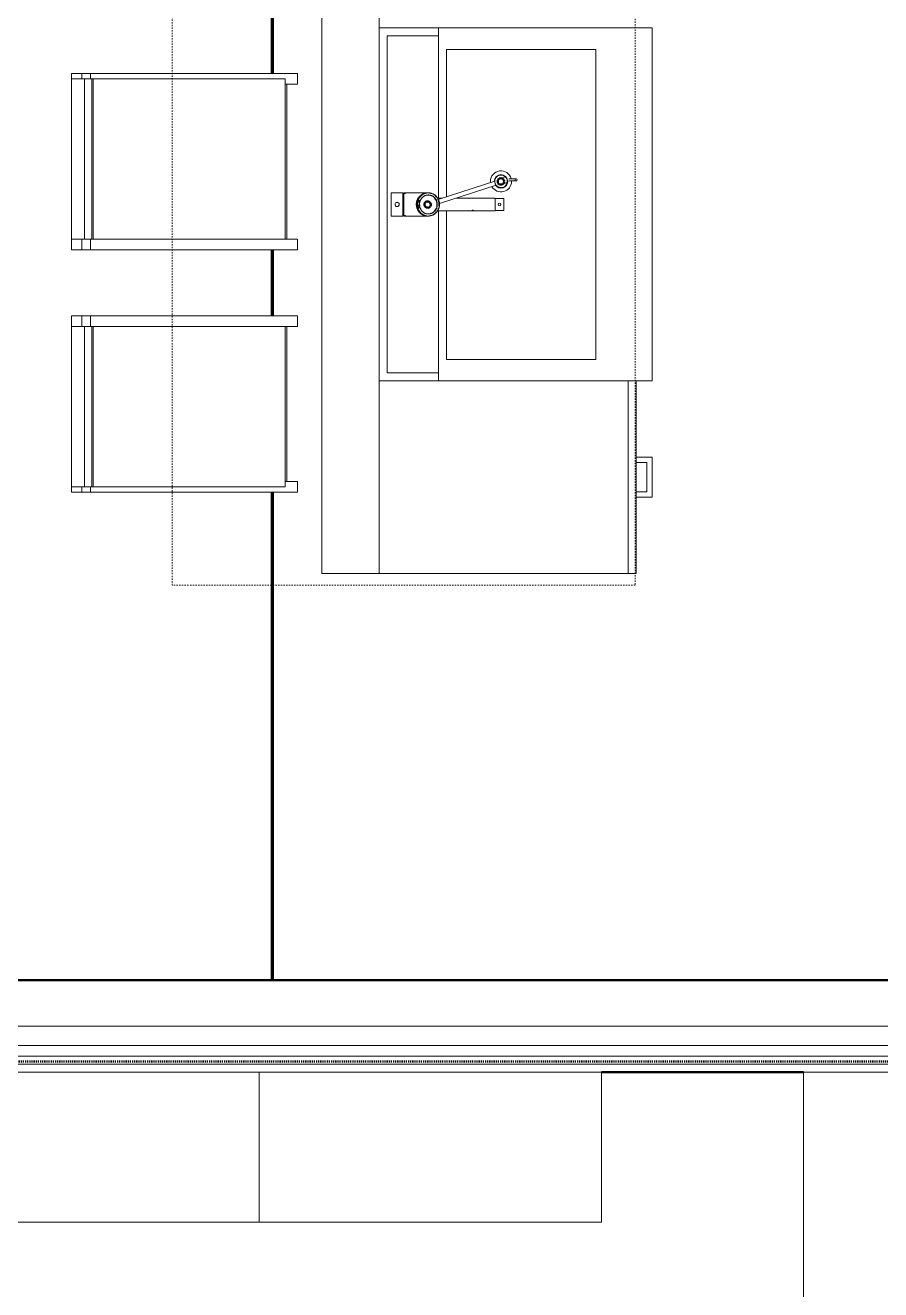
# Model space of a CAD drawing. Header units: inches. Extents: x -4266 to -1814, y 9706 to 12441.
# Drawn here: x -3641.3 to -3561.4, y 9988.8 to 10107 of the extents above; entities that cross this region are included whole.
import ezdxf

# ---------------------------------------------------------------- set-up
doc = ezdxf.new("R2010")
doc.units = ezdxf.units.IN
doc.header["$MEASUREMENT"] = 0
doc.linetypes.add('Dash', pattern=[0.25, 0.125, -0.125])
doc.linetypes.add('Dash 1_16_', pattern=[0.125, 0.0625, -0.0625])
for name, color, linetype, lineweight in [('A-AREA-1', 90, 'Continuous', 70), ('A-GENM-2', 7, 'Continuous', 9), ('A-GENM-3', 250, 'Continuous', 50), ('A-WALL-3', 250, 'Continuous', 50), ('A-WALL-4', 10, 'Continuous', 13), ('C-PROP-LINE-2', 91, 'Dash 1_16_', 50), ('E-ELEC-EQPM-1', 7, 'Continuous', 9), ('I-FURN-1', 7, 'Continuous', 9), ('P-SANR-FIXT-2', 7, 'Continuous', 9), ('Q-CASE-2', 7, 'Continuous', 9), ('Q-CASE-HDLN-1', 7, 'Dash', 9)]:
    doc.layers.add(name, color=color, linetype=linetype, lineweight=lineweight)

msp = doc.modelspace()

# ---------------------------------------------------------------- linework, layer by layer
at = {"layer": 'A-AREA-1'}
for p, q in [((-3618.24874, 10109.9644), (-3618.24874, 10102.4644)), ((-3618.24874, 10085.9644), (-3618.24874, 10079.81208)), ((-3618.24874, 10063.31208), (-3618.24874, 10017.7144))]:
    msp.add_line(p, q, dxfattribs=at)
at = {"layer": 'A-GENM-2'}
for p, q in [((-3597.46084, 10092.38963), (-3602.73349, 10090.67644)), ((-3602.63196, 10090.29547), (-3597.3371, 10092.01587)), ((-3596.88961, 10092.6743), (-3596.47046, 10092.80659)), ((-3596.87322, 10092.62239), (-3596.88961, 10092.6743)), ((-3596.29335, 10092.25754), (-3596.71598, 10092.12416)), ((-3595.46024, 10092.61235), (-3596.12537, 10092.61235)), ((-3596.12537, 10092.4155), (-3595.46024, 10092.4155)), ((-3606.0459, 10091.29707), (-3607.14884, 10091.29707)), ((-3607.14884, 10089.13172), (-3607.14884, 10091.29707)), ((-3606.0459, 10091.29707), (-3606.0459, 10089.13172)), ((-3605.8054, 10091.23802), (-3606.0459, 10091.23802)), ((-3603.70396, 10091.29707), (-3605.96774, 10091.29707)), ((-3605.96774, 10089.13172), (-3605.96774, 10091.29707)), ((-3602.33799, 10090.80495), (-3602.8041, 10090.80495)), ((-3597.40475, 10090.80495), (-3601.07219, 10090.80495)), ((-3598.81203, 10090.80495), (-3599.72916, 10090.80495)), ((-3597.40475, 10090.80495), (-3597.40475, 10090.72583)), ((-3596.61735, 10090.78526), (-3597.40475, 10090.78526)), ((-3596.61735, 10090.78526), (-3596.61735, 10089.64353)), ((-3604.53616, 10090.2144), (-3604.53549, 10090.25003)), ((-3602.85952, 10089.59558), (-3602.83673, 10089.63152)), ((-3602.8041, 10089.62384), (-3597.40475, 10089.62384)), ((-3599.72916, 10089.62384), (-3598.81203, 10089.62384)), ((-3597.40475, 10090.71121), (-3597.40475, 10090.63198)), ((-3597.40475, 10090.61935), (-3597.40475, 10090.50967)), ((-3597.40475, 10090.50037), (-3597.40475, 10090.36724)), ((-3597.40475, 10090.36748), (-3597.40475, 10090.49983)), ((-3597.40475, 10090.36226), (-3597.40475, 10090.06653)), ((-3597.40475, 10090.06665), (-3597.40475, 10090.36215)), ((-3597.40475, 10090.06155), (-3597.40475, 10089.92842)), ((-3597.40475, 10089.92896), (-3597.40475, 10090.06131)), ((-3597.40475, 10089.91912), (-3597.40475, 10089.80944)), ((-3597.40475, 10089.79681), (-3597.40475, 10089.71758)), ((-3597.40475, 10089.64397), (-3597.40475, 10089.62384)), ((-3597.40475, 10089.64353), (-3596.61735, 10089.64353)), ((-3607.14884, 10089.13172), (-3606.0459, 10089.13172)), ((-3606.0459, 10089.19077), (-3605.8054, 10089.19077)), ((-3605.96774, 10089.13172), (-3603.70396, 10089.13172))]:
    msp.add_line(p, q, dxfattribs=at)
at = {"layer": 'A-GENM-2', "flags": 128}
for points in [[(-3604.03342, 10091.24573), (-3604.0744, 10091.23173), (-3604.11478, 10091.2161), (-3604.15451, 10091.19887), (-3604.19352, 10091.18007), (-3604.23175, 10091.15972), (-3604.26913, 10091.13786), (-3604.3056, 10091.11452), (-3604.34112, 10091.08974), (-3604.37561, 10091.06356), (-3604.40903, 10091.03602), (-3604.44132, 10091.00717), (-3604.47244, 10090.97705), (-3604.50232, 10090.9457), (-3604.53093, 10090.91319), (-3604.55821, 10090.87957), (-3604.58412, 10090.84487), (-3604.60863, 10090.80917), (-3604.63169, 10090.77252), (-3604.65327, 10090.73497), (-3604.67333, 10090.69659), (-3604.69184, 10090.65744), (-3604.70876, 10090.61758), (-3604.72408, 10090.57708), (-3604.73777, 10090.536), (-3604.7498, 10090.4944), (-3604.76016, 10090.45235), (-3604.76884, 10090.40992), (-3604.7758, 10090.36718), (-3604.78106, 10090.3242), (-3604.78458, 10090.28104), (-3604.78639, 10090.23777), (-3604.78664, 10090.2144)], [(-3604.58412, 10090.84487), (-3604.60863, 10090.80917), (-3604.63169, 10090.77252), (-3604.65327, 10090.73497), (-3604.67333, 10090.69659), (-3604.69184, 10090.65744), (-3604.70876, 10090.61758), (-3604.72408, 10090.57708), (-3604.73777, 10090.536), (-3604.7498, 10090.4944), (-3604.76016, 10090.45235), (-3604.76884, 10090.40992), (-3604.7758, 10090.36718), (-3604.78106, 10090.3242), (-3604.78458, 10090.28104), (-3604.78639, 10090.23777), (-3604.78664, 10090.2144)], [(-3604.58412, 10090.84487), (-3604.60863, 10090.80917), (-3604.63169, 10090.77252), (-3604.65327, 10090.73497), (-3604.67333, 10090.69659), (-3604.69184, 10090.65744), (-3604.70876, 10090.61758), (-3604.72408, 10090.57708), (-3604.73777, 10090.536), (-3604.7498, 10090.4944), (-3604.76016, 10090.45235), (-3604.76884, 10090.40992), (-3604.7758, 10090.36718), (-3604.78106, 10090.3242), (-3604.78458, 10090.28104), (-3604.78639, 10090.23777), (-3604.78664, 10090.2144)], [(-3604.58412, 10090.84487), (-3604.60863, 10090.80917), (-3604.63169, 10090.77252), (-3604.65327, 10090.73497), (-3604.67333, 10090.69659), (-3604.69184, 10090.65744), (-3604.70876, 10090.61758), (-3604.72408, 10090.57708), (-3604.73777, 10090.536), (-3604.7498, 10090.4944), (-3604.76016, 10090.45235), (-3604.76884, 10090.40992), (-3604.7758, 10090.36718), (-3604.78106, 10090.3242), (-3604.78458, 10090.28104), (-3604.78639, 10090.23777), (-3604.78664, 10090.2144)], [(-3604.58412, 10090.84487), (-3604.60863, 10090.80917), (-3604.63169, 10090.77252), (-3604.65327, 10090.73497), (-3604.67333, 10090.69659), (-3604.69184, 10090.65744), (-3604.70876, 10090.61758), (-3604.72408, 10090.57708), (-3604.73777, 10090.536), (-3604.7498, 10090.4944), (-3604.76016, 10090.45235), (-3604.76884, 10090.40992), (-3604.7758, 10090.36718), (-3604.78106, 10090.3242), (-3604.78458, 10090.28104), (-3604.78639, 10090.23777), (-3604.78664, 10090.2144)], [(-3604.58412, 10090.84487), (-3604.60863, 10090.80917), (-3604.63169, 10090.77252), (-3604.65327, 10090.73497), (-3604.67333, 10090.69659), (-3604.69184, 10090.65744), (-3604.70876, 10090.61758), (-3604.72408, 10090.57708), (-3604.73777, 10090.536), (-3604.7498, 10090.4944), (-3604.76016, 10090.45235), (-3604.76884, 10090.40992), (-3604.7758, 10090.36718), (-3604.78106, 10090.3242), (-3604.78458, 10090.28104), (-3604.78639, 10090.23777), (-3604.78664, 10090.2144)], [(-3603.70396, 10091.29707), (-3603.74534, 10091.2962), (-3603.78665, 10091.29357), (-3603.82782, 10091.2892), (-3603.86879, 10091.2831), (-3603.90948, 10091.27527), (-3603.94983, 10091.26572), (-3603.98978, 10091.25448), (-3604.02926, 10091.24157), (-3604.0682, 10091.227), (-3604.10654, 10091.2108), (-3604.14422, 10091.19301), (-3604.18118, 10091.17364), (-3604.21735, 10091.15274), (-3604.25269, 10091.13034), (-3604.28713, 10091.10648), (-3604.32062, 10091.08119), (-3604.35311, 10091.05452), (-3604.38454, 10091.02652), (-3604.41487, 10090.99723), (-3604.44405, 10090.9667), (-3604.47203, 10090.93498), (-3604.49878, 10090.90213), (-3604.52425, 10090.86818), (-3604.5484, 10090.83321), (-3604.57119, 10090.79727), (-3604.5926, 10090.76041), (-3604.61258, 10090.72269), (-3604.63112, 10090.68418), (-3604.64817, 10090.64493), (-3604.66372, 10090.60501), (-3604.67775, 10090.56447), (-3604.69022, 10090.5234), (-3604.70113, 10090.48183), (-3604.71046, 10090.43986), (-3604.71819, 10090.39753), (-3604.72431, 10090.35491), (-3604.72882, 10090.31208), (-3604.7317, 10090.2691), (-3604.73295, 10090.22603), (-3604.73301, 10090.2144)], [(-3603.66258, 10091.29707), (-3603.70396, 10091.2962), (-3603.74526, 10091.29357), (-3603.78644, 10091.2892), (-3603.8274, 10091.2831), (-3603.8681, 10091.27527), (-3603.90845, 10091.26572), (-3603.9484, 10091.25448), (-3603.98788, 10091.24157), (-3604.02682, 10091.227), (-3604.06516, 10091.2108), (-3604.10284, 10091.19301), (-3604.1398, 10091.17364), (-3604.17597, 10091.15274), (-3604.21131, 10091.13034), (-3604.24575, 10091.10648), (-3604.27924, 10091.08119), (-3604.31172, 10091.05452), (-3604.34316, 10091.02652), (-3604.37349, 10090.99723), (-3604.40267, 10090.9667), (-3604.43065, 10090.93498), (-3604.4574, 10090.90213), (-3604.48286, 10090.86818), (-3604.50701, 10090.83321), (-3604.52981, 10090.79727), (-3604.55122, 10090.76041), (-3604.5712, 10090.72269), (-3604.58973, 10090.68418), (-3604.60679, 10090.64493), (-3604.62234, 10090.60501), (-3604.63637, 10090.56447), (-3604.64884, 10090.5234), (-3604.65975, 10090.48183), (-3604.66908, 10090.43986), (-3604.67681, 10090.39753), (-3604.68293, 10090.35491), (-3604.68744, 10090.31208), (-3604.69032, 10090.2691), (-3604.69157, 10090.22603), (-3604.69163, 10090.2144)], [(-3604.11478, 10091.2161), (-3604.15451, 10091.19887), (-3604.19352, 10091.18007), (-3604.23175, 10091.15972), (-3604.26913, 10091.13786), (-3604.3056, 10091.11452), (-3604.34112, 10091.08974), (-3604.37561, 10091.06356), (-3604.40903, 10091.03602), (-3604.44132, 10091.00717), (-3604.47244, 10090.97705), (-3604.50232, 10090.9457), (-3604.53093, 10090.91319), (-3604.55821, 10090.87957)], [(-3604.11478, 10091.2161), (-3604.15451, 10091.19887), (-3604.19352, 10091.18007), (-3604.23175, 10091.15972), (-3604.26913, 10091.13786), (-3604.3056, 10091.11452), (-3604.34112, 10091.08974), (-3604.37561, 10091.06356), (-3604.40903, 10091.03602), (-3604.44132, 10091.00717), (-3604.47244, 10090.97705), (-3604.50232, 10090.9457), (-3604.53093, 10090.91319), (-3604.55821, 10090.87957)], [(-3604.11478, 10091.2161), (-3604.15451, 10091.19887), (-3604.19352, 10091.18007), (-3604.23175, 10091.15972), (-3604.26913, 10091.13786), (-3604.3056, 10091.11452), (-3604.34112, 10091.08974), (-3604.37561, 10091.06356), (-3604.40903, 10091.03602), (-3604.44132, 10091.00717), (-3604.47244, 10090.97705), (-3604.50232, 10090.9457), (-3604.53093, 10090.91319), (-3604.55821, 10090.87957)], [(-3604.11478, 10091.2161), (-3604.15451, 10091.19887), (-3604.19352, 10091.18007), (-3604.23175, 10091.15972), (-3604.26913, 10091.13786), (-3604.3056, 10091.11452), (-3604.34112, 10091.08974), (-3604.37561, 10091.06356), (-3604.40903, 10091.03602), (-3604.44132, 10091.00717), (-3604.47244, 10090.97705), (-3604.50232, 10090.9457), (-3604.53093, 10090.91319), (-3604.55821, 10090.87957)], [(-3604.11478, 10091.2161), (-3604.15451, 10091.19887), (-3604.19352, 10091.18007), (-3604.23175, 10091.15972), (-3604.26913, 10091.13786), (-3604.3056, 10091.11452), (-3604.34112, 10091.08974), (-3604.37561, 10091.06356), (-3604.40903, 10091.03602), (-3604.44132, 10091.00717), (-3604.47244, 10090.97705), (-3604.50232, 10090.9457), (-3604.53093, 10090.91319), (-3604.55821, 10090.87957)], [(-3604.49478, 10090.2144), (-3604.49411, 10090.25003), (-3604.49209, 10090.28561), (-3604.48872, 10090.32107), (-3604.48402, 10090.35636), (-3604.47799, 10090.39141), (-3604.47064, 10090.42617), (-3604.46199, 10090.46058), (-3604.45204, 10090.49458), (-3604.44082, 10090.52812), (-3604.42835, 10090.56115), (-3604.41465, 10090.5936), (-3604.39973, 10090.62543), (-3604.38364, 10090.65659), (-3604.36639, 10090.68703), (-3604.34802, 10090.71669), (-3604.32855, 10090.74553), (-3604.30802, 10090.7735), (-3604.28647, 10090.80057), (-3604.26392, 10090.82668), (-3604.24043, 10090.8518), (-3604.21602, 10090.87588), (-3604.19074, 10090.8989), (-3604.16464, 10090.92081), (-3604.13774, 10090.94159), (-3604.1101, 10090.96119), (-3604.08177, 10090.9796), (-3604.05278, 10090.99678), (-3604.02319, 10091.01271), (-3603.99303, 10091.02737), (-3603.96237, 10091.04073), (-3603.93124, 10091.05277), (-3603.8997, 10091.06349), (-3603.8678, 10091.07286), (-3603.83558, 10091.08086), (-3603.80309, 10091.0875), (-3603.77039, 10091.09275), (-3603.73753, 10091.09662), (-3603.70455, 10091.0991), (-3603.6715, 10091.10017), (-3603.66258, 10091.10022)], [(-3603.39354, 10091.25162), (-3603.43527, 10091.2632), (-3603.47742, 10091.27311), (-3603.51994, 10091.28132), (-3603.56275, 10091.28783), (-3603.60579, 10091.29261), (-3603.64899, 10091.29568), (-3603.69227, 10091.29701), (-3603.73557, 10091.29661), (-3603.77883, 10091.29448), (-3603.82196, 10091.29062), (-3603.8649, 10091.28504), (-3603.90759, 10091.27775), (-3603.94995, 10091.26876), (-3603.99191, 10091.25808)], [(-3603.39354, 10091.25162), (-3603.43527, 10091.2632), (-3603.47742, 10091.27311), (-3603.51994, 10091.28132), (-3603.56275, 10091.28783), (-3603.60579, 10091.29261), (-3603.64899, 10091.29568), (-3603.69227, 10091.29701), (-3603.73557, 10091.29661), (-3603.77883, 10091.29448), (-3603.82196, 10091.29062), (-3603.8649, 10091.28504), (-3603.90759, 10091.27775), (-3603.94995, 10091.26876), (-3603.99191, 10091.25808)], [(-3603.39354, 10091.25162), (-3603.43527, 10091.2632), (-3603.47742, 10091.27311), (-3603.51994, 10091.28132), (-3603.56275, 10091.28783), (-3603.60579, 10091.29261), (-3603.64899, 10091.29568), (-3603.69227, 10091.29701), (-3603.73557, 10091.29661), (-3603.77883, 10091.29448), (-3603.82196, 10091.29062), (-3603.8649, 10091.28504), (-3603.90759, 10091.27775), (-3603.94995, 10091.26876), (-3603.99191, 10091.25808)], [(-3603.39354, 10091.25162), (-3603.43527, 10091.2632), (-3603.47742, 10091.27311), (-3603.51994, 10091.28132), (-3603.56275, 10091.28783), (-3603.60579, 10091.29261), (-3603.64899, 10091.29568), (-3603.69227, 10091.29701), (-3603.73557, 10091.29661), (-3603.77883, 10091.29448), (-3603.82196, 10091.29062), (-3603.8649, 10091.28504), (-3603.90759, 10091.27775), (-3603.94995, 10091.26876), (-3603.99191, 10091.25808)], [(-3603.39354, 10091.25162), (-3603.43527, 10091.2632), (-3603.47742, 10091.27311), (-3603.51994, 10091.28132), (-3603.56275, 10091.28783), (-3603.60579, 10091.29261), (-3603.64899, 10091.29568), (-3603.69227, 10091.29701), (-3603.73557, 10091.29661), (-3603.77883, 10091.29448), (-3603.82196, 10091.29062), (-3603.8649, 10091.28504), (-3603.90759, 10091.27775), (-3603.94995, 10091.26876), (-3603.99191, 10091.25808)], [(-3603.39354, 10091.25162), (-3603.43527, 10091.2632), (-3603.47742, 10091.27311), (-3603.51994, 10091.28132), (-3603.56275, 10091.28783), (-3603.60579, 10091.29261), (-3603.64899, 10091.29568), (-3603.69227, 10091.29701), (-3603.73557, 10091.29661), (-3603.77883, 10091.29448), (-3603.82196, 10091.29062), (-3603.8649, 10091.28504), (-3603.90759, 10091.27775), (-3603.94995, 10091.26876), (-3603.99191, 10091.25808)], [(-3603.40743, 10091.25116), (-3603.44726, 10091.26286), (-3603.48751, 10091.27286), (-3603.52812, 10091.28115), (-3603.56902, 10091.28773), (-3603.61014, 10091.29257), (-3603.65142, 10091.29566), (-3603.69279, 10091.29701), (-3603.70396, 10091.29707)], [(-3602.63352, 10090.2144), (-3602.63434, 10090.25748), (-3602.63678, 10090.30049), (-3602.64085, 10090.34337), (-3602.64654, 10090.38605), (-3602.65383, 10090.42846), (-3602.66273, 10090.47054), (-3602.67322, 10090.51222), (-3602.68527, 10090.55344), (-3602.69888, 10090.59412), (-3602.71402, 10090.63422), (-3602.73067, 10090.67365), (-3602.74881, 10090.71237), (-3602.76841, 10090.75031), (-3602.78943, 10090.78741), (-3602.81186, 10090.8236), (-3602.83564, 10090.85884), (-3602.86076, 10090.89307), (-3602.88716, 10090.92623), (-3602.91482, 10090.95826), (-3602.94368, 10090.98911), (-3602.9737, 10091.01874), (-3603.00484, 10091.0471), (-3603.03705, 10091.07413), (-3603.07027, 10091.09979), (-3603.10446, 10091.12404), (-3603.13956, 10091.14684), (-3603.17552, 10091.16815), (-3603.21227, 10091.18793), (-3603.24976, 10091.20616), (-3603.28793, 10091.22279), (-3603.32671, 10091.2378), (-3603.36605, 10091.25116), (-3603.40588, 10091.26286), (-3603.44613, 10091.27286), (-3603.48674, 10091.28115), (-3603.52764, 10091.28773), (-3603.56876, 10091.29257), (-3603.61004, 10091.29566), (-3603.65141, 10091.29701), (-3603.66258, 10091.29707)], [(-3603.66258, 10091.10022), (-3603.62953, 10091.09952), (-3603.59652, 10091.09743), (-3603.56362, 10091.09394), (-3603.53087, 10091.08905), (-3603.49832, 10091.08279), (-3603.46603, 10091.07515), (-3603.43403, 10091.06615), (-3603.40239, 10091.0558), (-3603.37115, 10091.04411), (-3603.34035, 10091.0311), (-3603.31006, 10091.01679), (-3603.28031, 10091.0012), (-3603.25115, 10090.98436), (-3603.22263, 10090.96628), (-3603.1948, 10090.94699), (-3603.1677, 10090.92653), (-3603.14138, 10090.90492), (-3603.11587, 10090.8822), (-3603.09123, 10090.8584), (-3603.06748, 10090.83356), (-3603.04468, 10090.80771), (-3603.02285, 10090.7809), (-3603.00204, 10090.75317), (-3602.98229, 10090.72456), (-3602.96362, 10090.69511), (-3602.94606, 10090.66488), (-3602.92965, 10090.63391), (-3602.91442, 10090.60226), (-3602.90038, 10090.56997), (-3602.88758, 10090.53709), (-3602.87602, 10090.50368), (-3602.86573, 10090.4698), (-3602.85672, 10090.43549), (-3602.84902, 10090.40082), (-3602.84263, 10090.36584), (-3602.83757, 10090.33062), (-3602.83385, 10090.2952), (-3602.83146, 10090.25965), (-3602.83042, 10090.22402), (-3602.83037, 10090.2144)], [(-3603.44377, 10091.0558), (-3603.41253, 10091.04411), (-3603.38173, 10091.0311)], [(-3602.8621, 10090.89518), (-3602.89, 10090.9283), (-3602.9192, 10090.96028), (-3602.94965, 10090.99106), (-3602.98131, 10091.0206), (-3603.01413, 10091.04886), (-3603.04805, 10091.07578), (-3603.08302, 10091.10132), (-3603.11899, 10091.12544), (-3603.15589, 10091.1481), (-3603.19366, 10091.16927), (-3603.23226, 10091.18891)], [(-3602.8621, 10090.89518), (-3602.89, 10090.9283), (-3602.9192, 10090.96028), (-3602.94965, 10090.99106), (-3602.98131, 10091.0206), (-3603.01413, 10091.04886), (-3603.04805, 10091.07578), (-3603.08302, 10091.10132), (-3603.11899, 10091.12544), (-3603.15589, 10091.1481), (-3603.19366, 10091.16927), (-3603.23226, 10091.18891)], [(-3602.8621, 10090.89518), (-3602.89, 10090.9283), (-3602.9192, 10090.96028), (-3602.94965, 10090.99106), (-3602.98131, 10091.0206), (-3603.01413, 10091.04886), (-3603.04805, 10091.07578), (-3603.08302, 10091.10132), (-3603.11899, 10091.12544), (-3603.15589, 10091.1481), (-3603.19366, 10091.16927), (-3603.23226, 10091.18891)], [(-3602.8621, 10090.89518), (-3602.89, 10090.9283), (-3602.9192, 10090.96028), (-3602.94965, 10090.99106), (-3602.98131, 10091.0206), (-3603.01413, 10091.04886), (-3603.04805, 10091.07578), (-3603.08302, 10091.10132), (-3603.11899, 10091.12544), (-3603.15589, 10091.1481), (-3603.19366, 10091.16927), (-3603.23226, 10091.18891)], [(-3602.8621, 10090.89518), (-3602.89, 10090.9283), (-3602.9192, 10090.96028), (-3602.94965, 10090.99106), (-3602.98131, 10091.0206), (-3603.01413, 10091.04886), (-3603.04805, 10091.07578), (-3603.08302, 10091.10132), (-3603.11899, 10091.12544), (-3603.15589, 10091.1481), (-3603.19366, 10091.16927), (-3603.23226, 10091.18891)], [(-3602.8621, 10090.89518), (-3602.89, 10090.9283), (-3602.9192, 10090.96028), (-3602.94965, 10090.99106), (-3602.98131, 10091.0206), (-3603.01413, 10091.04886), (-3603.04805, 10091.07578), (-3603.08302, 10091.10132), (-3603.11899, 10091.12544), (-3603.15589, 10091.1481), (-3603.19366, 10091.16927), (-3603.23226, 10091.18891)], [(-3603.08606, 10090.80771), (-3603.06424, 10090.7809), (-3603.04343, 10090.75317), (-3603.02367, 10090.72456), (-3603.005, 10090.69511), (-3602.98744, 10090.66488), (-3602.97103, 10090.63391), (-3602.9558, 10090.60226), (-3602.94177, 10090.56997)], [(-3602.90214, 10090.89307), (-3602.92855, 10090.92623), (-3602.9562, 10090.95826), (-3602.98506, 10090.98911)], [(-3602.62128, 10090.2144), (-3602.62215, 10090.25769), (-3602.62475, 10090.30092), (-3602.62907, 10090.34401), (-3602.63511, 10090.38689), (-3602.64286, 10090.42949), (-3602.65231, 10090.47175), (-3602.66345, 10090.5136), (-3602.67624, 10090.55497), (-3602.69069, 10090.5958), (-3602.70675, 10090.63601), (-3602.72441, 10090.67555), (-3602.74363, 10090.71435), (-3602.76439, 10090.75236), (-3602.78666, 10090.7895), (-3602.81039, 10090.82572), (-3602.83555, 10090.86097)], [(-3602.62128, 10090.2144), (-3602.62215, 10090.25769), (-3602.62475, 10090.30092), (-3602.62907, 10090.34401), (-3602.63511, 10090.38689), (-3602.64286, 10090.42949), (-3602.65231, 10090.47175), (-3602.66345, 10090.5136), (-3602.67624, 10090.55497), (-3602.69069, 10090.5958), (-3602.70675, 10090.63601), (-3602.72441, 10090.67555), (-3602.74363, 10090.71435), (-3602.76439, 10090.75236), (-3602.78666, 10090.7895), (-3602.81039, 10090.82572)], [(-3602.62128, 10090.2144), (-3602.62215, 10090.25769), (-3602.62475, 10090.30092), (-3602.62907, 10090.34401), (-3602.63511, 10090.38689), (-3602.64286, 10090.42949), (-3602.65231, 10090.47175), (-3602.66345, 10090.5136), (-3602.67624, 10090.55497), (-3602.69069, 10090.5958), (-3602.70675, 10090.63601), (-3602.72441, 10090.67555), (-3602.74363, 10090.71435), (-3602.76439, 10090.75236), (-3602.78666, 10090.7895), (-3602.81039, 10090.82572)], [(-3602.62128, 10090.2144), (-3602.62215, 10090.25769), (-3602.62475, 10090.30092), (-3602.62907, 10090.34401), (-3602.63511, 10090.38689), (-3602.64286, 10090.42949), (-3602.65231, 10090.47175), (-3602.66345, 10090.5136), (-3602.67624, 10090.55497), (-3602.69069, 10090.5958), (-3602.70675, 10090.63601), (-3602.72441, 10090.67555), (-3602.74363, 10090.71435), (-3602.76439, 10090.75236), (-3602.78666, 10090.7895), (-3602.81039, 10090.82572)], [(-3602.62128, 10090.2144), (-3602.62215, 10090.25769), (-3602.62475, 10090.30092), (-3602.62907, 10090.34401), (-3602.63511, 10090.38689), (-3602.64286, 10090.42949), (-3602.65231, 10090.47175), (-3602.66345, 10090.5136), (-3602.67624, 10090.55497), (-3602.69069, 10090.5958), (-3602.70675, 10090.63601), (-3602.72441, 10090.67555), (-3602.74363, 10090.71435), (-3602.76439, 10090.75236), (-3602.78666, 10090.7895), (-3602.81039, 10090.82572)], [(-3602.62128, 10090.2144), (-3602.62215, 10090.25769), (-3602.62475, 10090.30092), (-3602.62907, 10090.34401), (-3602.63511, 10090.38689), (-3602.64286, 10090.42949), (-3602.65231, 10090.47175), (-3602.66345, 10090.5136), (-3602.67624, 10090.55497), (-3602.69069, 10090.5958), (-3602.70675, 10090.63601), (-3602.72441, 10090.67555), (-3602.74363, 10090.71435), (-3602.76439, 10090.75236), (-3602.78666, 10090.7895), (-3602.81039, 10090.82572)], [(-3604.78664, 10090.2144), (-3604.78577, 10090.1711), (-3604.78317, 10090.12787), (-3604.77885, 10090.08479), (-3604.77281, 10090.04191), (-3604.76506, 10089.9993), (-3604.75561, 10089.95704), (-3604.74447, 10089.91519), (-3604.73168, 10089.87382), (-3604.71723, 10089.833), (-3604.70117, 10089.79278), (-3604.68351, 10089.75324), (-3604.66429, 10089.71444), (-3604.64353, 10089.67644), (-3604.62126, 10089.63929), (-3604.59753, 10089.60307), (-3604.57237, 10089.56783), (-3604.54582, 10089.53362), (-3604.51792, 10089.5005), (-3604.48872, 10089.46852), (-3604.45827, 10089.43773), (-3604.42661, 10089.40819), (-3604.39379, 10089.37993), (-3604.35987, 10089.35302), (-3604.3249, 10089.32748), (-3604.28893, 10089.30335), (-3604.25203, 10089.28069), (-3604.21426, 10089.25952), (-3604.17566, 10089.23988), (-3604.13632, 10089.22179), (-3604.09628, 10089.2053), (-3604.05561, 10089.19042), (-3604.01438, 10089.17717)], [(-3604.78664, 10090.2144), (-3604.78577, 10090.1711), (-3604.78317, 10090.12787), (-3604.77885, 10090.08479), (-3604.77281, 10090.04191), (-3604.76506, 10089.9993), (-3604.75561, 10089.95704), (-3604.74447, 10089.91519), (-3604.73168, 10089.87382), (-3604.71723, 10089.833), (-3604.70117, 10089.79278), (-3604.68351, 10089.75324), (-3604.66429, 10089.71444), (-3604.64353, 10089.67644), (-3604.62126, 10089.63929), (-3604.59753, 10089.60307)], [(-3604.78664, 10090.2144), (-3604.78577, 10090.1711), (-3604.78317, 10090.12787), (-3604.77885, 10090.08479), (-3604.77281, 10090.04191), (-3604.76506, 10089.9993), (-3604.75561, 10089.95704), (-3604.74447, 10089.91519), (-3604.73168, 10089.87382), (-3604.71723, 10089.833), (-3604.70117, 10089.79278), (-3604.68351, 10089.75324), (-3604.66429, 10089.71444), (-3604.64353, 10089.67644), (-3604.62126, 10089.63929), (-3604.59753, 10089.60307)], [(-3604.78664, 10090.2144), (-3604.78577, 10090.1711), (-3604.78317, 10090.12787), (-3604.77885, 10090.08479), (-3604.77281, 10090.04191), (-3604.76506, 10089.9993), (-3604.75561, 10089.95704), (-3604.74447, 10089.91519), (-3604.73168, 10089.87382), (-3604.71723, 10089.833), (-3604.70117, 10089.79278), (-3604.68351, 10089.75324), (-3604.66429, 10089.71444), (-3604.64353, 10089.67644), (-3604.62126, 10089.63929), (-3604.59753, 10089.60307)], [(-3604.78664, 10090.2144), (-3604.78577, 10090.1711), (-3604.78317, 10090.12787), (-3604.77885, 10090.08479), (-3604.77281, 10090.04191), (-3604.76506, 10089.9993), (-3604.75561, 10089.95704), (-3604.74447, 10089.91519), (-3604.73168, 10089.87382), (-3604.71723, 10089.833), (-3604.70117, 10089.79278), (-3604.68351, 10089.75324), (-3604.66429, 10089.71444), (-3604.64353, 10089.67644), (-3604.62126, 10089.63929), (-3604.59753, 10089.60307)], [(-3604.78664, 10090.2144), (-3604.78577, 10090.1711), (-3604.78317, 10090.12787), (-3604.77885, 10090.08479), (-3604.77281, 10090.04191), (-3604.76506, 10089.9993), (-3604.75561, 10089.95704), (-3604.74447, 10089.91519), (-3604.73168, 10089.87382), (-3604.71723, 10089.833), (-3604.70117, 10089.79278), (-3604.68351, 10089.75324), (-3604.66429, 10089.71444), (-3604.64353, 10089.67644), (-3604.62126, 10089.63929), (-3604.59753, 10089.60307)], [(-3604.73301, 10090.2144), (-3604.7322, 10090.17131), (-3604.72976, 10090.1283), (-3604.72569, 10090.08542), (-3604.72, 10090.04274), (-3604.7127, 10090.00033), (-3604.70381, 10089.95825), (-3604.69332, 10089.91657), (-3604.68127, 10089.87535), (-3604.66766, 10089.83467), (-3604.65252, 10089.79458), (-3604.63587, 10089.75514), (-3604.61773, 10089.71642), (-3604.59813, 10089.67848), (-3604.57711, 10089.64139), (-3604.55468, 10089.60519), (-3604.5309, 10089.56995), (-3604.50578, 10089.53572), (-3604.47938, 10089.50257), (-3604.45172, 10089.47053), (-3604.42286, 10089.43968), (-3604.39284, 10089.41005), (-3604.3617, 10089.3817), (-3604.32949, 10089.35467), (-3604.29626, 10089.329), (-3604.26208, 10089.30475), (-3604.22698, 10089.28195), (-3604.19102, 10089.26064), (-3604.15427, 10089.24086), (-3604.11678, 10089.22264), (-3604.07861, 10089.206), (-3604.03983, 10089.19099), (-3604.00049, 10089.17763), (-3603.96066, 10089.16594), (-3603.92041, 10089.15593), (-3603.8798, 10089.14764), (-3603.8389, 10089.14107), (-3603.79778, 10089.13623), (-3603.7565, 10089.13313), (-3603.71513, 10089.13178), (-3603.70396, 10089.13172)], [(-3604.69163, 10090.2144), (-3604.69082, 10090.17131), (-3604.68837, 10090.1283), (-3604.68431, 10090.08542), (-3604.67862, 10090.04274), (-3604.67132, 10090.00033), (-3604.66242, 10089.95825), (-3604.65194, 10089.91657), (-3604.63989, 10089.87535), (-3604.62628, 10089.83467), (-3604.61114, 10089.79458), (-3604.59448, 10089.75514), (-3604.57635, 10089.71642), (-3604.55675, 10089.67848), (-3604.53572, 10089.64139), (-3604.5133, 10089.60519), (-3604.48951, 10089.56995), (-3604.4644, 10089.53572), (-3604.43799, 10089.50257), (-3604.41034, 10089.47053), (-3604.38148, 10089.43968), (-3604.35145, 10089.41005), (-3604.32031, 10089.3817), (-3604.28811, 10089.35467), (-3604.25488, 10089.329), (-3604.22069, 10089.30475), (-3604.18559, 10089.28195), (-3604.14964, 10089.26064), (-3604.11289, 10089.24086), (-3604.0754, 10089.22264), (-3604.03723, 10089.206), (-3603.99844, 10089.19099), (-3603.95911, 10089.17763), (-3603.91928, 10089.16594), (-3603.87903, 10089.15593), (-3603.83842, 10089.14764), (-3603.79752, 10089.14107), (-3603.75639, 10089.13623), (-3603.71511, 10089.13313), (-3603.67375, 10089.13178), (-3603.66258, 10089.13172)], [(-3604.57237, 10089.56783), (-3604.54582, 10089.53362), (-3604.51792, 10089.5005), (-3604.48872, 10089.46852), (-3604.45827, 10089.43773), (-3604.42661, 10089.40819), (-3604.39379, 10089.37993), (-3604.35987, 10089.35302), (-3604.3249, 10089.32748), (-3604.28893, 10089.30335), (-3604.25203, 10089.28069), (-3604.21426, 10089.25952), (-3604.17566, 10089.23988), (-3604.13632, 10089.22179), (-3604.09628, 10089.2053)], [(-3604.57237, 10089.56783), (-3604.54582, 10089.53362), (-3604.51792, 10089.5005), (-3604.48872, 10089.46852), (-3604.45827, 10089.43773), (-3604.42661, 10089.40819), (-3604.39379, 10089.37993), (-3604.35987, 10089.35302), (-3604.3249, 10089.32748), (-3604.28893, 10089.30335), (-3604.25203, 10089.28069), (-3604.21426, 10089.25952), (-3604.17566, 10089.23988), (-3604.13632, 10089.22179), (-3604.09628, 10089.2053)], [(-3604.57237, 10089.56783), (-3604.54582, 10089.53362), (-3604.51792, 10089.5005), (-3604.48872, 10089.46852), (-3604.45827, 10089.43773), (-3604.42661, 10089.40819), (-3604.39379, 10089.37993), (-3604.35987, 10089.35302), (-3604.3249, 10089.32748), (-3604.28893, 10089.30335), (-3604.25203, 10089.28069), (-3604.21426, 10089.25952), (-3604.17566, 10089.23988), (-3604.13632, 10089.22179), (-3604.09628, 10089.2053)], [(-3604.57237, 10089.56783), (-3604.54582, 10089.53362), (-3604.51792, 10089.5005), (-3604.48872, 10089.46852), (-3604.45827, 10089.43773), (-3604.42661, 10089.40819), (-3604.39379, 10089.37993), (-3604.35987, 10089.35302), (-3604.3249, 10089.32748), (-3604.28893, 10089.30335), (-3604.25203, 10089.28069), (-3604.21426, 10089.25952), (-3604.17566, 10089.23988), (-3604.13632, 10089.22179), (-3604.09628, 10089.2053)], [(-3604.57237, 10089.56783), (-3604.54582, 10089.53362), (-3604.51792, 10089.5005), (-3604.48872, 10089.46852), (-3604.45827, 10089.43773), (-3604.42661, 10089.40819), (-3604.39379, 10089.37993), (-3604.35987, 10089.35302), (-3604.3249, 10089.32748), (-3604.28893, 10089.30335), (-3604.25203, 10089.28069), (-3604.21426, 10089.25952), (-3604.17566, 10089.23988), (-3604.13632, 10089.22179), (-3604.09628, 10089.2053)], [(-3604.53269, 10090.13359), (-3604.53508, 10090.16915), (-3604.53611, 10090.20477), (-3604.53616, 10090.2144)], [(-3603.66258, 10089.32857), (-3603.69563, 10089.32927), (-3603.72863, 10089.33137), (-3603.76153, 10089.33486), (-3603.79428, 10089.33974), (-3603.82683, 10089.346), (-3603.85913, 10089.35364), (-3603.89112, 10089.36264), (-3603.92277, 10089.37299), (-3603.95401, 10089.38468), (-3603.9848, 10089.39769), (-3604.0151, 10089.412), (-3604.04485, 10089.42759), (-3604.07401, 10089.44444), (-3604.10252, 10089.46251), (-3604.13035, 10089.4818), (-3604.15745, 10089.50226), (-3604.18378, 10089.52387), (-3604.20928, 10089.54659), (-3604.23393, 10089.57039), (-3604.25767, 10089.59523), (-3604.28048, 10089.62108), (-3604.3023, 10089.64789), (-3604.32311, 10089.67563), (-3604.34287, 10089.70424), (-3604.36154, 10089.73368), (-3604.3791, 10089.76391), (-3604.39551, 10089.79488), (-3604.41074, 10089.82653), (-3604.42477, 10089.85883), (-3604.43758, 10089.8917), (-3604.44914, 10089.92511), (-3604.45943, 10089.959), (-3604.46843, 10089.9933), (-3604.47614, 10090.02797), (-3604.48252, 10090.06295), (-3604.48758, 10090.09817), (-3604.49131, 10090.13359), (-3604.49369, 10090.16915), (-3604.49473, 10090.20477), (-3604.49478, 10090.2144)], [(-3602.83037, 10090.2144), (-3602.83105, 10090.17876), (-3602.83307, 10090.14318), (-3602.83643, 10090.10772), (-3602.84114, 10090.07243), (-3602.84717, 10090.03738), (-3602.85451, 10090.00262), (-3602.86317, 10089.96822), (-3602.87312, 10089.93421), (-3602.88433, 10089.90067), (-3602.89681, 10089.86765), (-3602.91051, 10089.83519), (-3602.92542, 10089.80336), (-3602.94152, 10089.7722), (-3602.95877, 10089.74176), (-3602.97714, 10089.7121), (-3602.99661, 10089.68326), (-3603.01714, 10089.65529), (-3603.03869, 10089.62822), (-3603.06123, 10089.60211), (-3603.08473, 10089.57699), (-3603.10913, 10089.55291), (-3603.13441, 10089.52989), (-3603.16052, 10089.50798), (-3603.18741, 10089.48721), (-3603.21505, 10089.4676), (-3603.24339, 10089.44919), (-3603.27238, 10089.43201), (-3603.30197, 10089.41608), (-3603.33212, 10089.40143), (-3603.36279, 10089.38807), (-3603.39391, 10089.37602), (-3603.42545, 10089.3653), (-3603.45736, 10089.35594), (-3603.48958, 10089.34793), (-3603.52206, 10089.34129), (-3603.55477, 10089.33604), (-3603.58763, 10089.33217), (-3603.62061, 10089.3297), (-3603.65365, 10089.32862), (-3603.66258, 10089.32857)], [(-3603.66258, 10089.13172), (-3603.6212, 10089.13259), (-3603.57989, 10089.13522), (-3603.53872, 10089.13959), (-3603.49775, 10089.14569), (-3603.45706, 10089.15353), (-3603.4167, 10089.16307), (-3603.37676, 10089.17431), (-3603.33728, 10089.18722), (-3603.29834, 10089.20179), (-3603.26, 10089.21799), (-3603.22232, 10089.23578), (-3603.18536, 10089.25515), (-3603.14918, 10089.27605), (-3603.11385, 10089.29845), (-3603.07941, 10089.32232), (-3603.04592, 10089.3476), (-3603.01343, 10089.37427), (-3602.982, 10089.40227), (-3602.95167, 10089.43156), (-3602.92249, 10089.46209), (-3602.89451, 10089.49381), (-3602.86776, 10089.52667), (-3602.84229, 10089.56061), (-3602.81814, 10089.59558), (-3602.79535, 10089.63152), (-3602.77394, 10089.66838), (-3602.75396, 10089.7061), (-3602.73542, 10089.74461), (-3602.71837, 10089.78386), (-3602.70281, 10089.82379), (-3602.68879, 10089.86432), (-3602.67631, 10089.9054), (-3602.66541, 10089.94696), (-3602.65608, 10089.98893), (-3602.64835, 10090.03126), (-3602.64223, 10090.07388), (-3602.63772, 10090.11671), (-3602.63484, 10090.1597), (-3602.63358, 10090.20277), (-3602.63352, 10090.2144)], [(-3603.25341, 10089.22992), (-3603.2144, 10089.24873), (-3603.17617, 10089.26907), (-3603.13879, 10089.29094), (-3603.10232, 10089.31428), (-3603.0668, 10089.33906), (-3603.03231, 10089.36524), (-3602.99889, 10089.39277), (-3602.9666, 10089.42163), (-3602.93548, 10089.45175), (-3602.9056, 10089.48309), (-3602.877, 10089.5156), (-3602.84971, 10089.54923), (-3602.8238, 10089.58392), (-3602.79929, 10089.61962), (-3602.77623, 10089.65627), (-3602.75465, 10089.69382), (-3602.73459, 10089.7322), (-3602.71608, 10089.77135), (-3602.69916, 10089.81121), (-3602.68384, 10089.85171), (-3602.67015, 10089.8928), (-3602.65812, 10089.93439), (-3602.64776, 10089.97644), (-3602.63909, 10090.01887), (-3602.63212, 10090.06161), (-3602.62687, 10090.10459), (-3602.62334, 10090.14775), (-3602.62154, 10090.19102), (-3602.62128, 10090.2144)], [(-3603.25341, 10089.22992), (-3603.2144, 10089.24873), (-3603.17617, 10089.26907), (-3603.13879, 10089.29094), (-3603.10232, 10089.31428), (-3603.0668, 10089.33906), (-3603.03231, 10089.36524), (-3602.99889, 10089.39277), (-3602.9666, 10089.42163), (-3602.93548, 10089.45175), (-3602.9056, 10089.48309), (-3602.877, 10089.5156), (-3602.84971, 10089.54923)], [(-3603.25341, 10089.22992), (-3603.2144, 10089.24873), (-3603.17617, 10089.26907), (-3603.13879, 10089.29094), (-3603.10232, 10089.31428), (-3603.0668, 10089.33906), (-3603.03231, 10089.36524), (-3602.99889, 10089.39277), (-3602.9666, 10089.42163), (-3602.93548, 10089.45175), (-3602.9056, 10089.48309), (-3602.877, 10089.5156), (-3602.84971, 10089.54923)], [(-3603.25341, 10089.22992), (-3603.2144, 10089.24873), (-3603.17617, 10089.26907), (-3603.13879, 10089.29094), (-3603.10232, 10089.31428), (-3603.0668, 10089.33906), (-3603.03231, 10089.36524), (-3602.99889, 10089.39277), (-3602.9666, 10089.42163), (-3602.93548, 10089.45175), (-3602.9056, 10089.48309), (-3602.877, 10089.5156), (-3602.84971, 10089.54923)], [(-3603.25341, 10089.22992), (-3603.2144, 10089.24873), (-3603.17617, 10089.26907), (-3603.13879, 10089.29094), (-3603.10232, 10089.31428), (-3603.0668, 10089.33906), (-3603.03231, 10089.36524), (-3602.99889, 10089.39277), (-3602.9666, 10089.42163), (-3602.93548, 10089.45175), (-3602.9056, 10089.48309), (-3602.877, 10089.5156), (-3602.84971, 10089.54923)], [(-3603.25341, 10089.22992), (-3603.2144, 10089.24873), (-3603.17617, 10089.26907), (-3603.13879, 10089.29094), (-3603.10232, 10089.31428), (-3603.0668, 10089.33906), (-3603.03231, 10089.36524), (-3602.99889, 10089.39277), (-3602.9666, 10089.42163), (-3602.93548, 10089.45175), (-3602.9056, 10089.48309), (-3602.877, 10089.5156), (-3602.84971, 10089.54923)], [(-3602.95734, 10089.82357), (-3602.9668, 10089.80336), (-3602.9829, 10089.7722), (-3603.00015, 10089.74176), (-3603.01852, 10089.7121), (-3603.03799, 10089.68326), (-3603.05852, 10089.65529), (-3603.08007, 10089.62822)], [(-3602.8904, 10090.40082), (-3602.88401, 10090.36584), (-3602.87895, 10090.33062), (-3602.87523, 10090.2952), (-3602.87284, 10090.25965), (-3602.87181, 10090.22402), (-3602.87176, 10090.2144)], [(-3602.87176, 10090.2144), (-3602.87243, 10090.17876), (-3602.87445, 10090.14318), (-3602.87782, 10090.10772), (-3602.88252, 10090.07243), (-3602.88855, 10090.03738)], [(-3602.8238, 10089.58392), (-3602.79929, 10089.61962), (-3602.77623, 10089.65627), (-3602.75465, 10089.69382), (-3602.73459, 10089.7322), (-3602.71608, 10089.77135), (-3602.69916, 10089.81121), (-3602.68384, 10089.85171), (-3602.67015, 10089.8928), (-3602.65812, 10089.93439), (-3602.64776, 10089.97644), (-3602.63909, 10090.01887), (-3602.63212, 10090.06161), (-3602.62687, 10090.10459), (-3602.62334, 10090.14775), (-3602.62154, 10090.19102), (-3602.62128, 10090.2144)], [(-3602.8238, 10089.58392), (-3602.79929, 10089.61962), (-3602.77623, 10089.65627), (-3602.75465, 10089.69382), (-3602.73459, 10089.7322), (-3602.71608, 10089.77135), (-3602.69916, 10089.81121), (-3602.68384, 10089.85171), (-3602.67015, 10089.8928), (-3602.65812, 10089.93439), (-3602.64776, 10089.97644), (-3602.63909, 10090.01887), (-3602.63212, 10090.06161), (-3602.62687, 10090.10459), (-3602.62334, 10090.14775), (-3602.62154, 10090.19102), (-3602.62128, 10090.2144)], [(-3602.8238, 10089.58392), (-3602.79929, 10089.61962), (-3602.77623, 10089.65627), (-3602.75465, 10089.69382), (-3602.73459, 10089.7322), (-3602.71608, 10089.77135), (-3602.69916, 10089.81121), (-3602.68384, 10089.85171), (-3602.67015, 10089.8928), (-3602.65812, 10089.93439), (-3602.64776, 10089.97644), (-3602.63909, 10090.01887), (-3602.63212, 10090.06161), (-3602.62687, 10090.10459), (-3602.62334, 10090.14775), (-3602.62154, 10090.19102), (-3602.62128, 10090.2144)], [(-3602.8238, 10089.58392), (-3602.79929, 10089.61962), (-3602.77623, 10089.65627), (-3602.75465, 10089.69382), (-3602.73459, 10089.7322), (-3602.71608, 10089.77135), (-3602.69916, 10089.81121), (-3602.68384, 10089.85171), (-3602.67015, 10089.8928), (-3602.65812, 10089.93439), (-3602.64776, 10089.97644), (-3602.63909, 10090.01887), (-3602.63212, 10090.06161), (-3602.62687, 10090.10459), (-3602.62334, 10090.14775), (-3602.62154, 10090.19102), (-3602.62128, 10090.2144)], [(-3602.8238, 10089.58392), (-3602.79929, 10089.61962), (-3602.77623, 10089.65627), (-3602.75465, 10089.69382), (-3602.73459, 10089.7322), (-3602.71608, 10089.77135), (-3602.69916, 10089.81121), (-3602.68384, 10089.85171), (-3602.67015, 10089.8928), (-3602.65812, 10089.93439), (-3602.64776, 10089.97644), (-3602.63909, 10090.01887), (-3602.63212, 10090.06161), (-3602.62687, 10090.10459), (-3602.62334, 10090.14775), (-3602.62154, 10090.19102), (-3602.62128, 10090.2144)], [(-3602.70411, 10090.47054), (-3602.7146, 10090.51222), (-3602.72665, 10090.55344), (-3602.74026, 10090.59412), (-3602.7554, 10090.63422), (-3602.77205, 10090.67365), (-3602.79019, 10090.71237)], [(-3602.75975, 10089.78386), (-3602.7442, 10089.82379), (-3602.73017, 10089.86432)], [(-3602.67491, 10090.2144), (-3602.67572, 10090.25748), (-3602.67816, 10090.30049), (-3602.68223, 10090.34337), (-3602.68792, 10090.38605), (-3602.69522, 10090.42846)], [(-3602.68361, 10090.07388), (-3602.6791, 10090.11671), (-3602.67622, 10090.1597), (-3602.67497, 10090.20277), (-3602.67491, 10090.2144)], [(-3603.97265, 10089.16559), (-3603.9305, 10089.15568), (-3603.88798, 10089.14747), (-3603.84517, 10089.14097), (-3603.80213, 10089.13618), (-3603.75893, 10089.13312), (-3603.71565, 10089.13178), (-3603.67235, 10089.13218), (-3603.62909, 10089.13431), (-3603.58596, 10089.13817), (-3603.54302, 10089.14375), (-3603.50033, 10089.15104), (-3603.45797, 10089.16003), (-3603.41601, 10089.17071), (-3603.3745, 10089.18306)], [(-3603.97265, 10089.16559), (-3603.9305, 10089.15568), (-3603.88798, 10089.14747), (-3603.84517, 10089.14097), (-3603.80213, 10089.13618), (-3603.75893, 10089.13312), (-3603.71565, 10089.13178), (-3603.67235, 10089.13218), (-3603.62909, 10089.13431), (-3603.58596, 10089.13817), (-3603.54302, 10089.14375), (-3603.50033, 10089.15104), (-3603.45797, 10089.16003), (-3603.41601, 10089.17071), (-3603.3745, 10089.18306)], [(-3603.97265, 10089.16559), (-3603.9305, 10089.15568), (-3603.88798, 10089.14747), (-3603.84517, 10089.14097), (-3603.80213, 10089.13618), (-3603.75893, 10089.13312), (-3603.71565, 10089.13178), (-3603.67235, 10089.13218), (-3603.62909, 10089.13431), (-3603.58596, 10089.13817), (-3603.54302, 10089.14375), (-3603.50033, 10089.15104), (-3603.45797, 10089.16003), (-3603.41601, 10089.17071), (-3603.3745, 10089.18306)], [(-3603.97265, 10089.16559), (-3603.9305, 10089.15568), (-3603.88798, 10089.14747), (-3603.84517, 10089.14097), (-3603.80213, 10089.13618), (-3603.75893, 10089.13312), (-3603.71565, 10089.13178), (-3603.67235, 10089.13218), (-3603.62909, 10089.13431), (-3603.58596, 10089.13817), (-3603.54302, 10089.14375), (-3603.50033, 10089.15104), (-3603.45797, 10089.16003), (-3603.41601, 10089.17071), (-3603.3745, 10089.18306)], [(-3603.97265, 10089.16559), (-3603.9305, 10089.15568), (-3603.88798, 10089.14747), (-3603.84517, 10089.14097), (-3603.80213, 10089.13618), (-3603.75893, 10089.13312), (-3603.71565, 10089.13178), (-3603.67235, 10089.13218), (-3603.62909, 10089.13431), (-3603.58596, 10089.13817), (-3603.54302, 10089.14375), (-3603.50033, 10089.15104), (-3603.45797, 10089.16003), (-3603.41601, 10089.17071), (-3603.3745, 10089.18306)], [(-3603.97265, 10089.16559), (-3603.9305, 10089.15568), (-3603.88798, 10089.14747), (-3603.84517, 10089.14097), (-3603.80213, 10089.13618), (-3603.75893, 10089.13312), (-3603.71565, 10089.13178), (-3603.67235, 10089.13218), (-3603.62909, 10089.13431), (-3603.58596, 10089.13817), (-3603.54302, 10089.14375), (-3603.50033, 10089.15104), (-3603.45797, 10089.16003), (-3603.41601, 10089.17071), (-3603.3745, 10089.18306)], [(-3603.70396, 10089.13172), (-3603.66258, 10089.13259), (-3603.62127, 10089.13522), (-3603.5801, 10089.13959), (-3603.53913, 10089.14569), (-3603.49844, 10089.15353), (-3603.45809, 10089.16307), (-3603.41814, 10089.17431), (-3603.37866, 10089.18722)], [(-3603.37351, 10089.40143), (-3603.40417, 10089.38807), (-3603.4353, 10089.37602)], [(-3603.19057, 10089.27605), (-3603.15523, 10089.29845), (-3603.12079, 10089.32232), (-3603.0873, 10089.3476), (-3603.05481, 10089.37427), (-3603.02338, 10089.40227), (-3602.99305, 10089.43156), (-3602.96387, 10089.46209), (-3602.93589, 10089.49381)]]:
    msp.add_lwpolyline(points, dxfattribs=at)
at = {"layer": 'A-GENM-2'}
for centre, radius, start, end in [((-3596.87233, 10092.37387), 0.98425, 15, 180), ((-3596.87233, 10092.37387), 0.98425, 180, 186.8708945), ((-3596.87233, 10092.37387), 0.98425, 210, 0), ((-3596.87233, 10092.37387), 0.62992, 0, 180), ((-3596.87233, 10092.37387), 0.59055, 47.1165352, 180), ((-3596.87233, 10092.37387), 0.59055, 180, 348.6397061), ((-3596.87233, 10092.37387), 0.62992, 215.7262222, 0), ((-3596.87233, 10092.37387), 0.59055, 0, 47.1165352), ((-3596.87233, 10092.37387), 0.59055, 348.6397061, 0), ((-3596.87233, 10092.37387), 0.98425, 0, 3.6245605), ((-3603.70396, 10090.2144), 1.08268, 145.3366853, 180), ((-3603.70396, 10090.2144), 1.08268, 109.3547508, 141.1593928), ((-3603.70396, 10090.2144), 1.08268, 75, 105), ((-3603.70396, 10090.2144), 1.08268, 37.5889399, 66.3624966), ((-3603.70396, 10090.2144), 1.08268, 0, 35.1857747), ((-3606.58239, 10090.2144), 0.19685, 0, 180), ((-3606.58239, 10090.2144), 0.19685, 180, 0), ((-3603.70396, 10090.2144), 1.08268, 180, 215.1857747), ((-3603.70396, 10090.2144), 1.08268, 294.556362, 322.4110601), ((-3603.70396, 10090.2144), 1.08268, 325.3366853, 0), ((-3597.01452, 10090.2144), 0.11811, 0, 180), ((-3597.01452, 10090.2144), 0.11811, 180, 0), ((-3603.70396, 10090.2144), 1.08268, 218.8406072, 250.8475783), ((-3603.70396, 10090.2144), 1.08268, 255, 285)]:
    msp.add_arc(centre, radius, start, end, dxfattribs=at)
for centre, major_axis, ratio, start_param, end_param in [((-3595.46024, 10092.51393), (0, -0.09843), 0.984807753, 1.570796327, 4.71238898), ((-3595.46024, 10092.51393), (0, -0.09843), 0.984807753, 4.71238898, 7.853981634), ((-3599.72916, 10090.2144), (0, -0.59055), 0.906307787, 2.771884991, 3.403392041), ((-3599.72916, 10090.2144), (0, -0.59055), 0.906307787, 6.021385919, 6.806784083)]:
    msp.add_ellipse(centre, major_axis=major_axis, ratio=ratio, start_param=start_param, end_param=end_param, dxfattribs=at)
at = {"layer": 'A-GENM-3'}
for centre, start, end in [((-3596.88442, 10092.36668), 0, 180), ((-3596.88442, 10092.36668), 180, 0), ((-3603.7279, 10090.20684), 35.031882, 215.031882), ((-3603.7279, 10090.20684), 215.031882, 35.031882)]:
    msp.add_arc(centre, 0.29528, start, end, dxfattribs=at)
for points in [[(-3604.72542, 10090.28587), (-3604.72629, 10090.27397), (-3604.72754, 10090.25016), (-3604.72778, 10090.22632), (-3604.72765, 10090.2144)], [(-3604.72765, 10090.2144), (-3604.72778, 10090.20247), (-3604.72754, 10090.17863), (-3604.72629, 10090.15482), (-3604.72542, 10090.14292)], [(-3604.5277, 10090.64434), (-3604.57698, 10090.56591), (-3604.64289, 10090.44642), (-3604.72542, 10090.28587)], [(-3604.72542, 10090.14292), (-3604.65839, 10090.01252), (-3604.60232, 10089.90921), (-3604.55722, 10089.83298)], [(-3604.54126, 10090.2144), (-3604.54025, 10090.21775), (-3604.53923, 10090.2211), (-3604.53823, 10090.22443)], [(-3604.49962, 10090.07349), (-3604.51207, 10090.11694), (-3604.52595, 10090.1639), (-3604.54126, 10090.2144)]]:
    msp.add_open_spline(points, degree=3, dxfattribs=at)
at = {"layer": 'A-WALL-3'}
for p, q in [((-3508.12374, 10017.7144), (-3769.16202, 10017.7144)), ((-3587.47481, 10009.0894), (-3568.58826, 10009.0894))]:
    msp.add_line(p, q, dxfattribs=at)
at = {"layer": 'A-WALL-4'}
for p, q in [((-3613.62374, 10055.7144), (-3613.62374, 10158.7144)), ((-3608.24874, 10158.7144), (-3608.24874, 10055.7144)), ((-3613.62374, 10055.7144), (-3608.24874, 10055.7144)), ((-3770.72452, 10013.4019), (-3508.12374, 10013.4019)), ((-3770.72452, 10011.5894), (-3508.12374, 10011.5894)), ((-3770.72452, 10010.5894), (-3508.12374, 10010.5894)), ((-3770.72452, 10009.8394), (-3405.42217, 10009.8394))]:
    msp.add_line(p, q, dxfattribs=at)
at = {"layer": 'C-PROP-LINE-2'}
msp.add_line((-2099.26202, 10010.0894), (-3832.16202, 10010.0894), dxfattribs=at)
at = {"layer": 'E-ELEC-EQPM-1'}
for p, q in [((-3619.47481, 10009.0894), (-3651.47481, 10009.0894)), ((-3619.47481, 9995.0894), (-3619.47481, 10009.0894)), ((-3619.47481, 10009.0894), (-3619.47481, 9995.0894)), ((-3587.47481, 10009.0894), (-3619.47481, 10009.0894)), ((-3587.47481, 9995.0894), (-3587.47481, 10009.0894)), ((-3568.58826, 10009.0894), (-3568.58826, 9973.0894)), ((-3529.58826, 10009.0894), (-3568.58826, 10009.0894)), ((-3651.47481, 9995.0894), (-3619.47481, 9995.0894)), ((-3619.47481, 9995.0894), (-3587.47481, 9995.0894))]:
    msp.add_line(p, q, dxfattribs=at)
at = {"layer": 'I-FURN-1'}
for p, q in [((-3636.05039, 10102.4644), (-3637.03519, 10102.4644)), ((-3637.03519, 10102.4644), (-3637.03519, 10101.9644)), ((-3637.03519, 10101.9644), (-3635.79415, 10101.9644)), ((-3637.03519, 10101.9644), (-3637.03519, 10086.9644)), ((-3636.05039, 10101.9644), (-3636.05039, 10102.4644)), ((-3635.255, 10102.4644), (-3636.05039, 10102.4644)), ((-3635.79415, 10101.9644), (-3635.1293, 10101.9644)), ((-3635.79415, 10101.9644), (-3635.79415, 10086.9644)), ((-3635.255, 10101.9644), (-3635.255, 10102.4644)), ((-3635.255, 10102.4644), (-3619.31728, 10102.4644)), ((-3635.1293, 10086.9644), (-3635.1293, 10101.9644)), ((-3635.1293, 10101.9644), (-3635.00077, 10101.9644)), ((-3635.00077, 10101.9644), (-3619.40146, 10101.9644)), ((-3635.00077, 10086.9644), (-3635.00077, 10101.9644)), ((-3619.40146, 10101.9644), (-3617.14879, 10101.9644)), ((-3619.31728, 10102.4644), (-3617.82103, 10102.4644)), ((-3617.82103, 10102.4644), (-3615.90228, 10102.4644)), ((-3617.14879, 10101.9644), (-3617.04884, 10101.9644)), ((-3616.97848, 10101.4644), (-3617.05217, 10101.4644)), ((-3617.03621, 10086.9644), (-3617.03621, 10101.9644)), ((-3616.89978, 10101.4644), (-3616.97848, 10101.4644)), ((-3615.90228, 10101.4644), (-3616.89978, 10101.4644)), ((-3616.89978, 10101.4644), (-3616.89978, 10086.9644)), ((-3615.90228, 10101.4644), (-3615.90228, 10102.4644)), ((-3635.79415, 10086.9644), (-3637.03519, 10086.9644)), ((-3637.03519, 10086.9644), (-3637.03519, 10085.9644)), ((-3636.05039, 10085.9644), (-3636.05039, 10086.9644)), ((-3635.1293, 10086.9644), (-3635.79415, 10086.9644)), ((-3635.255, 10085.9644), (-3635.255, 10086.9644)), ((-3635.00077, 10086.9644), (-3635.1293, 10086.9644)), ((-3619.40146, 10086.9644), (-3635.00077, 10086.9644)), ((-3617.14879, 10086.9644), (-3619.40146, 10086.9644)), ((-3617.04884, 10086.9644), (-3617.14879, 10086.9644)), ((-3617.04884, 10086.9644), (-3616.97848, 10086.9644)), ((-3616.97848, 10086.9644), (-3616.89978, 10086.9644)), ((-3616.89978, 10086.9644), (-3615.90228, 10086.9644)), ((-3615.90228, 10085.9644), (-3615.90228, 10086.9644)), ((-3637.03519, 10085.9644), (-3636.05039, 10085.9644)), ((-3636.05039, 10085.9644), (-3635.255, 10085.9644)), ((-3619.31728, 10085.9644), (-3635.255, 10085.9644)), ((-3617.82103, 10085.9644), (-3619.31728, 10085.9644)), ((-3615.90228, 10085.9644), (-3617.82103, 10085.9644)), ((-3636.05039, 10079.81208), (-3637.03519, 10079.81208)), ((-3637.03519, 10079.81208), (-3637.03519, 10078.81208)), ((-3636.05039, 10078.81208), (-3636.05039, 10079.81208)), ((-3635.255, 10079.81208), (-3636.05039, 10079.81208)), ((-3635.255, 10078.81208), (-3635.255, 10079.81208)), ((-3635.255, 10079.81208), (-3619.31728, 10079.81208)), ((-3619.31728, 10079.81208), (-3617.82103, 10079.81208)), ((-3617.82103, 10079.81208), (-3615.90228, 10079.81208)), ((-3615.90228, 10078.81208), (-3615.90228, 10079.81208)), ((-3637.03519, 10078.81208), (-3635.79415, 10078.81208)), ((-3637.03519, 10078.81208), (-3637.03519, 10063.81208)), ((-3635.79415, 10078.81208), (-3635.1293, 10078.81208)), ((-3635.79415, 10078.81208), (-3635.79415, 10063.81208)), ((-3635.1293, 10063.81208), (-3635.1293, 10078.81208)), ((-3635.1293, 10078.81208), (-3635.00077, 10078.81208)), ((-3635.00077, 10078.81208), (-3619.40146, 10078.81208)), ((-3635.00077, 10063.81208), (-3635.00077, 10078.81208)), ((-3619.40146, 10078.81208), (-3617.14879, 10078.81208)), ((-3617.14879, 10078.81208), (-3617.04884, 10078.81208)), ((-3616.97848, 10078.81208), (-3617.04884, 10078.81208)), ((-3617.03621, 10063.81208), (-3617.03621, 10078.81208)), ((-3616.89978, 10078.81208), (-3616.97848, 10078.81208)), ((-3616.89978, 10078.81208), (-3616.89978, 10064.31208)), ((-3615.90228, 10078.81208), (-3616.89978, 10078.81208)), ((-3637.03519, 10063.81208), (-3637.03519, 10063.31208)), ((-3635.79415, 10063.81208), (-3637.03519, 10063.81208)), ((-3636.05039, 10063.31208), (-3636.05039, 10063.81208)), ((-3635.1293, 10063.81208), (-3635.79415, 10063.81208)), ((-3635.255, 10063.31208), (-3635.255, 10063.81208)), ((-3635.00077, 10063.81208), (-3635.1293, 10063.81208)), ((-3619.40146, 10063.81208), (-3635.00077, 10063.81208)), ((-3617.14879, 10063.81208), (-3619.40146, 10063.81208)), ((-3617.04884, 10063.81208), (-3617.14879, 10063.81208)), ((-3617.05217, 10064.31208), (-3616.97848, 10064.31208)), ((-3616.97848, 10064.31208), (-3616.89978, 10064.31208)), ((-3616.89978, 10064.31208), (-3615.90228, 10064.31208)), ((-3615.90228, 10063.31208), (-3615.90228, 10064.31208)), ((-3637.03519, 10063.31208), (-3636.05039, 10063.31208)), ((-3636.05039, 10063.31208), (-3635.255, 10063.31208)), ((-3619.31728, 10063.31208), (-3635.255, 10063.31208)), ((-3617.82103, 10063.31208), (-3619.31728, 10063.31208)), ((-3615.90228, 10063.31208), (-3617.82103, 10063.31208))]:
    msp.add_line(p, q, dxfattribs=at)
at = {"layer": 'P-SANR-FIXT-2'}
for p, q in [((-3582.74874, 10106.7144), (-3602.70455, 10106.7144)), ((-3602.70455, 10106.7144), (-3602.70455, 10090.80495)), ((-3582.74874, 10073.7144), (-3582.74874, 10106.7144)), ((-3601.95129, 10104.7144), (-3587.99548, 10104.7144)), ((-3601.95129, 10090.92354), (-3601.95129, 10104.7144)), ((-3587.99548, 10104.7144), (-3587.99548, 10075.7144)), ((-3602.70455, 10089.62704), (-3602.70455, 10073.7144)), ((-3601.95129, 10075.7144), (-3601.95129, 10089.62944)), ((-3587.99548, 10075.7144), (-3601.95129, 10075.7144)), ((-3602.70455, 10073.7144), (-3582.74874, 10073.7144))]:
    msp.add_line(p, q, dxfattribs=at)
at = {"layer": 'Q-CASE-2'}
for p, q in [((-3608.24874, 10106.7144), (-3602.70455, 10106.7144)), ((-3602.70455, 10106.7144), (-3608.24874, 10106.7144)), ((-3607.49874, 10105.9644), (-3607.49874, 10074.4644)), ((-3602.70455, 10105.9644), (-3607.49874, 10105.9644)), ((-3607.49874, 10074.4644), (-3602.70455, 10074.4644)), ((-3584.99874, 10073.7144), (-3608.24874, 10073.7144)), ((-3608.24874, 10073.7144), (-3608.24874, 10055.7144)), ((-3602.70455, 10073.7144), (-3608.24874, 10073.7144)), ((-3608.24874, 10073.7144), (-3602.70455, 10073.7144)), ((-3584.99874, 10073.7144), (-3584.24874, 10073.7144)), ((-3584.99874, 10055.7144), (-3584.99874, 10073.7144)), ((-3584.24874, 10073.7144), (-3584.24874, 10055.7144)), ((-3584.24874, 10066.09002), (-3584.24874, 10066.5894)), ((-3582.74874, 10066.5894), (-3584.24874, 10066.5894)), ((-3584.24874, 10066.09002), (-3583.24811, 10066.09002)), ((-3583.24811, 10066.09002), (-3583.24811, 10063.33877)), ((-3582.74874, 10062.8394), (-3582.74874, 10066.5894)), ((-3584.24874, 10063.33877), (-3584.24874, 10062.8394)), ((-3583.24811, 10063.33877), (-3584.24874, 10063.33877)), ((-3584.24874, 10062.8394), (-3582.74874, 10062.8394)), ((-3608.24874, 10055.7144), (-3584.99874, 10055.7144)), ((-3584.24874, 10055.7144), (-3584.99874, 10055.7144))]:
    msp.add_line(p, q, dxfattribs=at)
at = {"layer": 'Q-CASE-HDLN-1'}
for p, q in [((-3627.62374, 10054.63902), (-3627.62374, 10159.81873)), ((-3584.31803, 10159.81873), (-3584.31803, 10054.63902)), ((-3584.31803, 10054.63902), (-3627.62374, 10054.63902))]:
    msp.add_line(p, q, dxfattribs=at)

doc.saveas('drawing.dxf')
